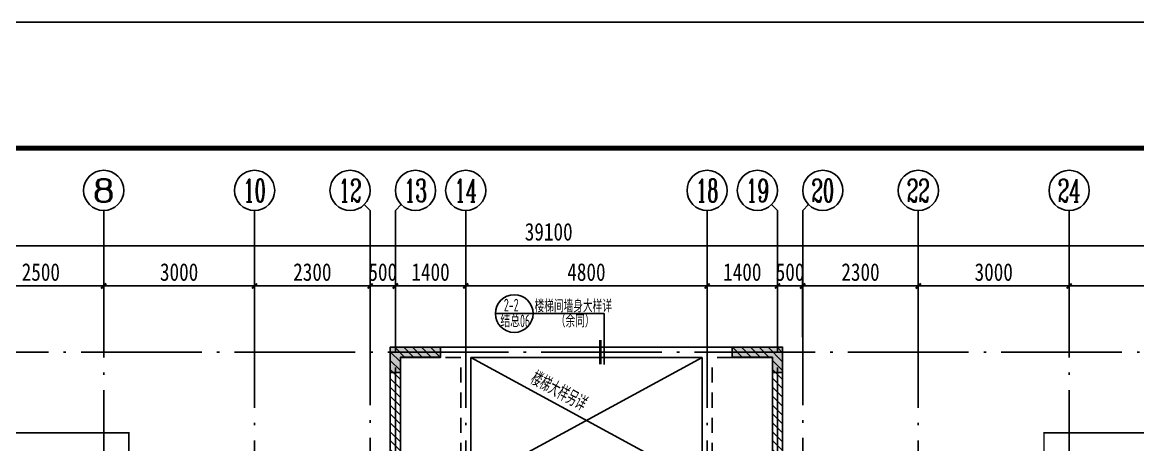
# Model space of a CAD drawing. Extents: x -144902 to 588294, y -160863 to 65494.
# Drawn here: x 546253 to 568434, y -9238 to -845 of the extents above; entities that cross this region are included whole.
import ezdxf
from ezdxf.enums import TextEntityAlignment as Align

# ---------------------------------------------------------------- set-up
doc = ezdxf.new("R2010")
doc.units = 0
doc.header["$LTSCALE"] = 100
doc.linetypes.add('3', pattern=[5, 3, -2])
doc.linetypes.add('ACAD_ISO04W100', pattern=[30.5, 24, -3, 0.5, -3])
doc.layers.get('0').update_dxf_attribs({"linetype": 'CONTINUOUS'})
doc.layers.get('Defpoints').update_dxf_attribs({"linetype": 'CONTINUOUS'})
for name, color, linetype in [('1508', 2, 'CONTINUOUS'), ('AXIS', 3, 'CONTINUOUS'), ('AXIS_TEXT', 7, 'CONTINUOUS'), ('DOTE', 253, 'ACAD_ISO04W100'), ('HATCH', 254, 'CONTINUOUS'), ('TEXT', 7, 'CONTINUOUS'), ('tk', 7, 'CONTINUOUS'), ('x线脚', 6, 'CONTINUOUS'), ('梁', 4, 'CONTINUOUS'), ('梁虚线', 134, '3'), ('砼墙', 3, 'CONTINUOUS'), ('索引', 7, 'CONTINUOUS'), ('零厚板', 7, 'CONTINUOUS')]:
    doc.layers.add(name, color=color, linetype=linetype)
doc.styles.add('_HZTXT', font='complex.shx', dxfattribs={"width": 0.7, "bigfont": 'tssdchn.shx'})
doc.styles.add('COMPLEX', font='COMPLEX')
doc.styles.add('DIM_FONT', font='SIMHEI.TTF', dxfattribs={"width": 0.8})
doc.styles.get("Standard").update_dxf_attribs({"font": 'tssdeng.shx', "width": 0.7, "bigfont": 'tssdchn.shx'})
doc.dimstyles.new('_TCH_ARCH&&100', dxfattribs={"dimtxt": 350, "dimasz": 100, "dimexe": 250, "dimexo": 300, "dimgap": 100, "dimtad": 1, "dimdec": 0, "dimzin": 0, "dimdsep": 46, "dimtxsty": 'DIM_FONT', "dimblk": 'ARCHTICK', "dimcen": 0.09, "dimclrt": 7, "dimazin": 2, "dimtfac": 1, "dimtdec": 0, "dimtix": 1, "dimtmove": 2, "dimatfit": 3, "dimfxl": 1, "dimtolj": 1, "dimtzin": 0, "dimarcsym": 0})
pattern_1 = [(135, (163394.02, 96408.73), (88.38835, 88.38835), [])]

# ---------------------------------------------------------------- blocks, each defined once
blk = doc.blocks.new('A1tk')
at = {"layer": 'tk', "color": 5}
blk.add_lwpolyline([(0, 0), (0, 59400), (84100, 59400), (84100, 0)], close=True, dxfattribs=at)
at = {"layer": 'tk', "const_width": 100}
blk.add_lwpolyline([(2500, 1000), (83100, 1000), (83100, 58400), (2500, 58400)], close=True, dxfattribs=at)
blk = doc.blocks.new('_ArchTick')
at = {"color": 0, "linetype": 'ByBlock', "const_width": 0.4}
blk.add_lwpolyline([(-0.5, -0.5), (0.5, 0.5)], dxfattribs=at)
blk = doc.blocks.new('*D1508')
at = {"layer": 'AXIS', "color": 0, "lineweight": -2}
for p, q in [((33961, 22375), (33961, 23643)), ((38361, 22375), (38361, 23643)), ((33961, 23393), (38361, 23393))]:
    blk.add_line(p, q, dxfattribs=at)
at = {"layer": 'Defpoints', "color": 0}
for p in [(38361, 23393), (33961, 22075), (38361, 22075)]:
    blk.add_point(p, dxfattribs=at)
at = {"layer": 'AXIS', "color": 0, "lineweight": -2, "xscale": 100, "yscale": 100, "zscale": 100, "rotation": 180}
blk.add_blockref('_ArchTick', (33961, 23393), dxfattribs=at)
at = {"layer": 'AXIS', "color": 0, "lineweight": -2, "xscale": 100, "yscale": 100, "zscale": 100}
blk.add_blockref('_ArchTick', (38361, 23393), dxfattribs=at)
at = {"layer": 'AXIS', "color": 7, "insert": (36161, 23668), "char_height": 350, "attachment_point": 5, "style": 'DIM_FONT'}
blk.add_mtext('\\A1;4400', dxfattribs=at)
blk = doc.blocks.new('*D1509')
at = {"layer": 'AXIS', "color": 0, "lineweight": -2}
for p, q in [((30961, 22375), (30961, 23643)), ((33961, 22375), (33961, 23643)), ((30961, 23393), (33961, 23393))]:
    blk.add_line(p, q, dxfattribs=at)
at = {"layer": 'Defpoints', "color": 0}
for p in [(33961, 23393), (30961, 22075), (33961, 22075)]:
    blk.add_point(p, dxfattribs=at)
at = {"layer": 'AXIS', "color": 0, "lineweight": -2, "xscale": 100, "yscale": 100, "zscale": 100, "rotation": 180}
blk.add_blockref('_ArchTick', (30961, 23393), dxfattribs=at)
at = {"layer": 'AXIS', "color": 0, "lineweight": -2, "xscale": 100, "yscale": 100, "zscale": 100}
blk.add_blockref('_ArchTick', (33961, 23393), dxfattribs=at)
at = {"layer": 'AXIS', "color": 7, "insert": (32461, 23668), "char_height": 350, "attachment_point": 5, "style": 'DIM_FONT'}
blk.add_mtext('\\A1;3000', dxfattribs=at)
blk = doc.blocks.new('*D1510')
at = {"layer": 'AXIS', "color": 0, "lineweight": -2}
for p, q in [((28661, 22375), (28661, 23643)), ((30961, 22375), (30961, 23643)), ((28661, 23393), (30961, 23393))]:
    blk.add_line(p, q, dxfattribs=at)
at = {"layer": 'Defpoints', "color": 0}
for p in [(30961, 23393), (28661, 22075), (30961, 22075)]:
    blk.add_point(p, dxfattribs=at)
at = {"layer": 'AXIS', "color": 0, "lineweight": -2, "xscale": 100, "yscale": 100, "zscale": 100, "rotation": 180}
blk.add_blockref('_ArchTick', (28661, 23393), dxfattribs=at)
at = {"layer": 'AXIS', "color": 0, "lineweight": -2, "xscale": 100, "yscale": 100, "zscale": 100}
blk.add_blockref('_ArchTick', (30961, 23393), dxfattribs=at)
at = {"layer": 'AXIS', "color": 7, "insert": (29811, 23668), "char_height": 350, "attachment_point": 5, "style": 'DIM_FONT'}
blk.add_mtext('\\A1;2300', dxfattribs=at)
blk = doc.blocks.new('*D1511')
at = {"layer": 'AXIS', "color": 0, "lineweight": -2}
for p, q in [((28161, 22375), (28161, 23643)), ((28661, 22375), (28661, 23643)), ((28161, 23393), (28061, 23393)), ((28161, 23393), (28661, 23393)), ((28661, 23393), (28761, 23393))]:
    blk.add_line(p, q, dxfattribs=at)
at = {"layer": 'Defpoints', "color": 0}
for p in [(28661, 23393), (28161, 22075), (28661, 22075)]:
    blk.add_point(p, dxfattribs=at)
at = {"layer": 'AXIS', "color": 0, "lineweight": -2, "xscale": 100, "yscale": 100, "zscale": 100}
blk.add_blockref('_ArchTick', (28161, 23393), dxfattribs=at)
at = {"layer": 'AXIS', "color": 0, "lineweight": -2, "xscale": 100, "yscale": 100, "zscale": 100, "rotation": 180}
blk.add_blockref('_ArchTick', (28661, 23393), dxfattribs=at)
at = {"layer": 'AXIS', "color": 7, "insert": (28411, 23668), "char_height": 350, "attachment_point": 5, "style": 'DIM_FONT'}
blk.add_mtext('\\A1;500', dxfattribs=at)
blk = doc.blocks.new('*D1512')
at = {"layer": 'AXIS', "color": 0, "lineweight": -2}
for p, q in [((26761, 22375), (26761, 23643)), ((28161, 22375), (28161, 23643)), ((26761, 23393), (28161, 23393))]:
    blk.add_line(p, q, dxfattribs=at)
at = {"layer": 'Defpoints', "color": 0}
for p in [(28161, 23393), (26761, 22075), (28161, 22075)]:
    blk.add_point(p, dxfattribs=at)
at = {"layer": 'AXIS', "color": 0, "lineweight": -2, "xscale": 100, "yscale": 100, "zscale": 100, "rotation": 180}
blk.add_blockref('_ArchTick', (26761, 23393), dxfattribs=at)
at = {"layer": 'AXIS', "color": 0, "lineweight": -2, "xscale": 100, "yscale": 100, "zscale": 100}
blk.add_blockref('_ArchTick', (28161, 23393), dxfattribs=at)
at = {"layer": 'AXIS', "color": 7, "insert": (27461, 23668), "char_height": 350, "attachment_point": 5, "style": 'DIM_FONT'}
blk.add_mtext('\\A1;1400', dxfattribs=at)
blk = doc.blocks.new('*D1513')
at = {"layer": 'AXIS', "color": 0, "lineweight": -2}
for p, q in [((21961, 22375), (21961, 23643)), ((26761, 22375), (26761, 23643)), ((21961, 23393), (26761, 23393))]:
    blk.add_line(p, q, dxfattribs=at)
at = {"layer": 'Defpoints', "color": 0}
for p in [(26761, 23393), (21961, 22075), (26761, 22075)]:
    blk.add_point(p, dxfattribs=at)
at = {"layer": 'AXIS', "color": 0, "lineweight": -2, "xscale": 100, "yscale": 100, "zscale": 100, "rotation": 180}
blk.add_blockref('_ArchTick', (21961, 23393), dxfattribs=at)
at = {"layer": 'AXIS', "color": 0, "lineweight": -2, "xscale": 100, "yscale": 100, "zscale": 100}
blk.add_blockref('_ArchTick', (26761, 23393), dxfattribs=at)
at = {"layer": 'AXIS', "color": 7, "insert": (24361, 23668), "char_height": 350, "attachment_point": 5, "style": 'DIM_FONT'}
blk.add_mtext('\\A1;4800', dxfattribs=at)
blk = doc.blocks.new('*D1514')
at = {"layer": 'AXIS', "color": 0, "lineweight": -2}
for p, q in [((20561, 22375), (20561, 23643)), ((21961, 22375), (21961, 23643)), ((20561, 23393), (21961, 23393))]:
    blk.add_line(p, q, dxfattribs=at)
at = {"layer": 'Defpoints', "color": 0}
for p in [(21961, 23393), (20561, 22075), (21961, 22075)]:
    blk.add_point(p, dxfattribs=at)
at = {"layer": 'AXIS', "color": 0, "lineweight": -2, "xscale": 100, "yscale": 100, "zscale": 100, "rotation": 180}
blk.add_blockref('_ArchTick', (20561, 23393), dxfattribs=at)
at = {"layer": 'AXIS', "color": 0, "lineweight": -2, "xscale": 100, "yscale": 100, "zscale": 100}
blk.add_blockref('_ArchTick', (21961, 23393), dxfattribs=at)
at = {"layer": 'AXIS', "color": 7, "insert": (21261, 23668), "char_height": 350, "attachment_point": 5, "style": 'DIM_FONT'}
blk.add_mtext('\\A1;1400', dxfattribs=at)
blk = doc.blocks.new('*D1515')
at = {"layer": 'AXIS', "color": 0, "lineweight": -2}
for p, q in [((20061, 22375), (20061, 23643)), ((20561, 22375), (20561, 23643)), ((20061, 23393), (19961, 23393)), ((20061, 23393), (20561, 23393)), ((20561, 23393), (20661, 23393))]:
    blk.add_line(p, q, dxfattribs=at)
at = {"layer": 'Defpoints', "color": 0}
for p in [(20561, 23393), (20061, 22075), (20561, 22075)]:
    blk.add_point(p, dxfattribs=at)
at = {"layer": 'AXIS', "color": 0, "lineweight": -2, "xscale": 100, "yscale": 100, "zscale": 100}
blk.add_blockref('_ArchTick', (20061, 23393), dxfattribs=at)
at = {"layer": 'AXIS', "color": 0, "lineweight": -2, "xscale": 100, "yscale": 100, "zscale": 100, "rotation": 180}
blk.add_blockref('_ArchTick', (20561, 23393), dxfattribs=at)
at = {"layer": 'AXIS', "color": 7, "insert": (20311, 23668), "char_height": 350, "attachment_point": 5, "style": 'DIM_FONT'}
blk.add_mtext('\\A1;500', dxfattribs=at)
blk = doc.blocks.new('*D1516')
at = {"layer": 'AXIS', "color": 0, "lineweight": -2}
for p, q in [((17761, 22375), (17761, 23643)), ((20061, 22375), (20061, 23643)), ((17761, 23393), (20061, 23393))]:
    blk.add_line(p, q, dxfattribs=at)
at = {"layer": 'Defpoints', "color": 0}
for p in [(20061, 23393), (17761, 22075), (20061, 22075)]:
    blk.add_point(p, dxfattribs=at)
at = {"layer": 'AXIS', "color": 0, "lineweight": -2, "xscale": 100, "yscale": 100, "zscale": 100, "rotation": 180}
blk.add_blockref('_ArchTick', (17761, 23393), dxfattribs=at)
at = {"layer": 'AXIS', "color": 0, "lineweight": -2, "xscale": 100, "yscale": 100, "zscale": 100}
blk.add_blockref('_ArchTick', (20061, 23393), dxfattribs=at)
at = {"layer": 'AXIS', "color": 7, "insert": (18911, 23668), "char_height": 350, "attachment_point": 5, "style": 'DIM_FONT'}
blk.add_mtext('\\A1;2300', dxfattribs=at)
blk = doc.blocks.new('*D1517')
at = {"layer": 'AXIS', "color": 0, "lineweight": -2}
for p, q in [((14761, 22375), (14761, 23643)), ((17761, 22375), (17761, 23643)), ((14761, 23393), (17761, 23393))]:
    blk.add_line(p, q, dxfattribs=at)
at = {"layer": 'Defpoints', "color": 0}
for p in [(17761, 23393), (14761, 22075), (17761, 22075)]:
    blk.add_point(p, dxfattribs=at)
at = {"layer": 'AXIS', "color": 0, "lineweight": -2, "xscale": 100, "yscale": 100, "zscale": 100, "rotation": 180}
blk.add_blockref('_ArchTick', (14761, 23393), dxfattribs=at)
at = {"layer": 'AXIS', "color": 0, "lineweight": -2, "xscale": 100, "yscale": 100, "zscale": 100}
blk.add_blockref('_ArchTick', (17761, 23393), dxfattribs=at)
at = {"layer": 'AXIS', "color": 7, "insert": (16261, 23668), "char_height": 350, "attachment_point": 5, "style": 'DIM_FONT'}
blk.add_mtext('\\A1;3000', dxfattribs=at)
blk = doc.blocks.new('*D1518')
at = {"layer": 'AXIS', "color": 0, "lineweight": -2}
for p, q in [((12261, 22375), (12261, 23643)), ((14761, 22375), (14761, 23643)), ((12261, 23393), (14761, 23393))]:
    blk.add_line(p, q, dxfattribs=at)
at = {"layer": 'Defpoints', "color": 0}
for p in [(14761, 23393), (12261, 22075), (14761, 22075)]:
    blk.add_point(p, dxfattribs=at)
at = {"layer": 'AXIS', "color": 0, "lineweight": -2, "xscale": 100, "yscale": 100, "zscale": 100, "rotation": 180}
blk.add_blockref('_ArchTick', (12261, 23393), dxfattribs=at)
at = {"layer": 'AXIS', "color": 0, "lineweight": -2, "xscale": 100, "yscale": 100, "zscale": 100}
blk.add_blockref('_ArchTick', (14761, 23393), dxfattribs=at)
at = {"layer": 'AXIS', "color": 7, "insert": (13511, 23668), "char_height": 350, "attachment_point": 5, "style": 'DIM_FONT'}
blk.add_mtext('\\A1;2500', dxfattribs=at)
blk = doc.blocks.new('*D1524')
at = {"layer": 'AXIS', "color": 0, "lineweight": -2}
for p, q in [((4061, 22375), (4061, 24443)), ((43161, 22375), (43161, 24443)), ((4061, 24193), (43161, 24193))]:
    blk.add_line(p, q, dxfattribs=at)
at = {"layer": 'Defpoints', "color": 0}
for p in [(43161, 24193), (4061, 22075), (43161, 22075)]:
    blk.add_point(p, dxfattribs=at)
at = {"layer": 'AXIS', "color": 0, "lineweight": -2, "xscale": 100, "yscale": 100, "zscale": 100, "rotation": 180}
blk.add_blockref('_ArchTick', (4061, 24193), dxfattribs=at)
at = {"layer": 'AXIS', "color": 0, "lineweight": -2, "xscale": 100, "yscale": 100, "zscale": 100}
blk.add_blockref('_ArchTick', (43161, 24193), dxfattribs=at)
at = {"layer": 'AXIS', "color": 7, "insert": (23611, 24468), "char_height": 350, "attachment_point": 5, "style": 'DIM_FONT'}
blk.add_mtext('\\A1;39100', dxfattribs=at)
blk = doc.blocks.new('_AXISO')
blk.add_circle((0, 0), 0.5)
at = {"layer": 'AXIS_TEXT', "style": 'COMPLEX', "width": 1.041667}
blk.add_attdef('A', text='', height=0.56, dxfattribs=at).set_placement((-0.25, -0.28), (0.25, -0.28), align=Align.FIT)
blk = doc.blocks.new('2012120317320496')
at = {"layer": 'HATCH'}
for points in [[(2000, 16100), (1200, 16100), (1200, 15800), (1000, 15800), (1000, 16300), (2000, 16300)], [(7800, 16300), (8800, 16300), (8800, 15800), (8600, 15800), (8600, 16100), (7800, 16100)], [(1200, 13200), (1200, 13600), (500, 13600), (500, 13200)], [(2600, 13100), (2600, 13400), (2900, 13400), (2900, 13600), (2400, 13600), (2400, 13100)], [(7400, 13100), (7400, 13600), (6900, 13600), (6900, 13400), (7200, 13400), (7200, 13100)], [(9300, 13200), (9300, 13600), (8600, 13600), (8600, 13200)], [(700, 8800), (700, 9100), (500, 9100), (500, 8800)], [(2800, 8800), (2800, 9100), (2400, 9100), (2400, 8800)], [(7600, 8800), (7600, 9100), (7200, 9100), (7200, 8800)], [(9300, 8800), (9300, 9100), (9100, 9100), (9100, 8800)], [(700, 6300), (700, 5900), (200, 5900), (200, 5700), (0, 5700), (0, 6100), (500, 6100), (500, 6300)], [(9300, 6300), (9300, 6100), (9800, 6100), (9800, 5700), (9600, 5700), (9600, 5900), (9100, 5900), (9100, 6300)], [(0, -100), (0, 700), (950, 700), (950, 500), (200, 500), (200, -100)], [(9600, -100), (9600, 500), (8850, 500), (8850, 700), (9800, 700), (9800, -100)]]:
    blk.add_hatch(color=256, dxfattribs=at).paths.add_polyline_path(points)
at = {"layer": '砼墙', "elevation": 0}
for points in [[(2000, 16100), (1200, 16100), (1200, 15800), (1000, 15800), (1000, 16300), (2000, 16300)], [(7800, 16300), (8800, 16300), (8800, 15800), (8600, 15800), (8600, 16100), (7800, 16100)], [(1200, 13200), (1200, 13600), (500, 13600), (500, 13200)], [(2600, 13100), (2600, 13400), (2900, 13400), (2900, 13600), (2400, 13600), (2400, 13100)], [(7400, 13100), (7400, 13600), (6900, 13600), (6900, 13400), (7200, 13400), (7200, 13100)], [(9300, 13200), (9300, 13600), (8600, 13600), (8600, 13200)], [(700, 8800), (700, 9100), (500, 9100), (500, 8800)], [(2800, 8800), (2800, 9100), (2400, 9100), (2400, 8800)], [(7600, 8800), (7600, 9100), (7200, 9100), (7200, 8800)], [(9300, 8800), (9300, 9100), (9100, 9100), (9100, 8800)], [(700, 6300), (700, 5900), (200, 5900), (200, 5700), (0, 5700), (0, 6100), (500, 6100), (500, 6300)], [(9300, 6300), (9300, 6100), (9800, 6100), (9800, 5700), (9600, 5700), (9600, 5900), (9100, 5900), (9100, 6300)], [(0, -100), (0, 700), (950, 700), (950, 500), (200, 500), (200, -100)], [(9600, -100), (9600, 500), (8850, 500), (8850, 700), (9800, 700), (9800, -100)]]:
    blk.add_lwpolyline(points, close=True, dxfattribs=at)
blk = doc.blocks.new('2012122620434072')
at = {"layer": 'HATCH'}
h = blk.add_hatch(dxfattribs=at)
h.set_pattern_fill('ANSI31', color=256, scale=1000, style=0)
h.set_pattern_definition(pattern_1)
h.paths.add_polyline_path([(20661.4, 21975), (20661.4, 19075), (19961.4, 19075), (19961.4, 19475), (20461.4, 19475), (20461.4, 22175), (21461.4, 22175), (21461.4, 21975)])
h = blk.add_hatch(dxfattribs=at)
h.set_pattern_fill('ANSI31', color=256, scale=1000, style=0)
h.set_pattern_definition(pattern_1)
h.paths.add_polyline_path([(28261.4, 22175), (28261.4, 19475), (28761.4, 19475), (28761.4, 19075), (28061.4, 19075), (28061.4, 21975), (27261.4, 21975), (27261.4, 22175)])
at = {"layer": 'AXIS'}
for p, q in [((14761.4, 22075, 0), (14761.4, 24892.7, 0)), ((17761.4, 22075, 0), (17761.4, 24892.7, 0)), ((19944.2, 25009.8, 0), (20061.4, 24892.7, 0)), ((20061.4, 22075, 0), (20061.4, 24892.7, 0)), ((20678.5, 25009.8, 0), (20561.4, 24892.7, 0)), ((20561.4, 22075, 0), (20561.4, 24892.7, 0)), ((21961.4, 22075, 0), (21961.4, 24892.7, 0)), ((26761.4, 22075, 0), (26761.4, 24892.7, 0)), ((28044.2, 25009.8, 0), (28161.4, 24892.7, 0)), ((28161.4, 22075, 0), (28161.4, 24892.7, 0)), ((28778.5, 25009.8, 0), (28661.4, 24892.7, 0)), ((28661.4, 22075, 0), (28661.4, 24892.7, 0)), ((30961.4, 22075, 0), (30961.4, 24892.7, 0)), ((33961.4, 22075, 0), (33961.4, 24892.7, 0))]:
    blk.add_line(p, q, dxfattribs=at)
at = {"layer": 'DOTE'}
for p, q in [((14761.4, 3675, 0), (14761.4, 23075, 0)), ((17761.4, 14875, 0), (17761.4, 23075, 0)), ((20061.4, 11875, 0), (20061.4, 23075, 0)), ((20561.4, 19375, 0), (20561.4, 23075, 0)), ((21961.4, 14875, 0), (21961.4, 23075, 0)), ((26761.4, 14875, 0), (26761.4, 23075, 0)), ((28161.4, 19375, 0), (28161.4, 23075, 0)), ((28661.4, 11875, 0), (28661.4, 23075, 0)), ((30961.4, 14875, 0), (30961.4, 23075, 0)), ((33961.4, 3675, 0), (33961.4, 23075, 0)), ((44161.4, 22075, 0), (3061.4, 22075, 0))]:
    blk.add_line(p, q, dxfattribs=at)
at = {"layer": '梁'}
for p, q in [((21961.4, 22175), (21461.4, 22175)), ((26761.4, 22175), (21961.4, 22175)), ((22061.4, 19475), (22061.4, 21975)), ((26661.4, 21975), (22061.4, 21975)), ((26661.4, 19475), (26661.4, 21975)), ((27261.4, 22175), (26761.4, 22175))]:
    blk.add_line(p, q, dxfattribs=at)
at = {"layer": '梁虚线'}
for p, q in [((21861.4, 21975), (21461.4, 21975)), ((21861.4, 19475), (21861.4, 21975)), ((26861.4, 19475), (26861.4, 21975)), ((27261.4, 21975), (26861.4, 21975))]:
    blk.add_line(p, q, dxfattribs=at)
at = {"layer": '砼墙'}
for points in [[(20661.4, 21975), (20661.4, 19075), (19961.4, 19075), (19961.4, 19475), (20461.4, 19475), (20461.4, 22175), (21461.4, 22175), (21461.4, 21975)], [(28261.4, 22175), (28261.4, 19475), (28761.4, 19475), (28761.4, 19075), (28061.4, 19075), (28061.4, 21975), (27261.4, 21975), (27261.4, 22175)]]:
    blk.add_lwpolyline(points, close=True, dxfattribs=at)
at = {"layer": '零厚板'}
for p, q in [((26661.4, 21975), (22061.4, 19475)), ((22061.4, 21975), (26661.4, 19475))]:
    blk.add_line(p, q, dxfattribs=at)
at = {"layer": 'AXIS'}
ref = blk.add_blockref('_AXISO', (14761.4, 25292.7, 0), dxfattribs=dict(at, xscale=800, yscale=800, zscale=800))
ref.add_attrib('A', '8', dxfattribs={"layer": 'AXIS_TEXT', "height": 452.5, "style": '_HZTXT', "width": 1.5}).set_placement((14535.1, 25066.4, 0), (14987.6, 25066.4, 0), align=Align.FIT)
ref = blk.add_blockref('_AXISO', (17761.4, 25292.7, 0), dxfattribs=dict(at, xscale=800, yscale=800, zscale=800))
ref.add_attrib('A', '10', dxfattribs={"layer": 'AXIS_TEXT', "height": 452.55, "style": '_HZTXT', "width": 0.724138}).set_placement((17535.1, 25066.4, 0), (17987.6, 25066.4, 0), align=Align.FIT)
ref = blk.add_blockref('_AXISO', (19661.4, 25292.7, 0), dxfattribs=dict(at, xscale=800, yscale=800, zscale=800))
ref.add_attrib('A', '12', dxfattribs={"layer": 'AXIS_TEXT', "height": 452.55, "style": '_HZTXT', "width": 0.724138}).set_placement((19435.1, 25066.4, 0), (19887.6, 25066.4, 0), align=Align.FIT)
ref = blk.add_blockref('_AXISO', (20961.4, 25292.7, 0), dxfattribs=dict(at, xscale=800, yscale=800, zscale=800))
ref.add_attrib('A', '13', dxfattribs={"layer": 'AXIS_TEXT', "height": 452.55, "style": '_HZTXT', "width": 0.724138}).set_placement((20735.1, 25066.4, 0), (21187.6, 25066.4, 0), align=Align.FIT)
ref = blk.add_blockref('_AXISO', (21961.4, 25292.7, 0), dxfattribs=dict(at, xscale=800, yscale=800, zscale=800))
ref.add_attrib('A', '14', dxfattribs={"layer": 'AXIS_TEXT', "height": 452.55, "style": '_HZTXT', "width": 0.677419}).set_placement((21735.1, 25066.4, 0), (22187.6, 25066.4, 0), align=Align.FIT)
ref = blk.add_blockref('_AXISO', (26761.4, 25292.7, 0), dxfattribs=dict(at, xscale=800, yscale=800, zscale=800))
ref.add_attrib('A', '18', dxfattribs={"layer": 'AXIS_TEXT', "height": 452.55, "style": '_HZTXT', "width": 0.724138}).set_placement((26535.1, 25066.4, 0), (26987.6, 25066.4, 0), align=Align.FIT)
ref = blk.add_blockref('_AXISO', (27761.4, 25292.7, 0), dxfattribs=dict(at, xscale=800, yscale=800, zscale=800))
ref.add_attrib('A', '19', dxfattribs={"layer": 'AXIS_TEXT', "height": 452.55, "style": '_HZTXT', "width": 0.724138}).set_placement((27535.1, 25066.4, 0), (27987.6, 25066.4, 0), align=Align.FIT)
ref = blk.add_blockref('_AXISO', (29061.4, 25292.7, 0), dxfattribs=dict(at, xscale=800, yscale=800, zscale=800))
ref.add_attrib('A', '20', dxfattribs={"layer": 'AXIS_TEXT', "height": 452.55, "style": '_HZTXT', "width": 0.617647}).set_placement((28835.1, 25066.4, 0), (29287.6, 25066.4, 0), align=Align.FIT)
ref = blk.add_blockref('_AXISO', (30961.4, 25292.7, 0), dxfattribs=dict(at, xscale=800, yscale=800, zscale=800))
ref.add_attrib('A', '22', dxfattribs={"layer": 'AXIS_TEXT', "height": 452.55, "style": '_HZTXT', "width": 0.617647}).set_placement((30735.1, 25066.4, 0), (31187.6, 25066.4, 0), align=Align.FIT)
ref = blk.add_blockref('_AXISO', (33961.4, 25292.7, 0), dxfattribs=dict(at, xscale=800, yscale=800, zscale=800))
ref.add_attrib('A', '24', dxfattribs={"layer": 'AXIS_TEXT', "height": 452.55, "style": '_HZTXT', "width": 0.583333}).set_placement((33735.1, 25066.4, 0), (34187.6, 25066.4, 0), align=Align.FIT)
at = {"layer": '砼墙', "xscale": -1}
blk.add_blockref('2012120317320496', (29261.4, 5875.4, 0), dxfattribs=at)
at = {"layer": 'TEXT', "width": 0.7}
blk.add_text('楼梯大样另详', height=300, rotation=331.47698, dxfattribs=at).set_placement((23218.8, 21460.9))
at = {"layer": 'AXIS'}
for p1, p2, distance, picture, middle in [((4061.4, 22075, 0), (43161.4, 22075, 0), 2117.7, '*D1524', (23611.4, 24467.7, 0)), ((12261.4, 22075, 0), (14761.4, 22075, 0), 1317.7, '*D1518', (13511.4, 23667.7, 0)), ((14761.4, 22075, 0), (17761.4, 22075, 0), 1317.7, '*D1517', (16261.4, 23667.7, 0)), ((17761.4, 22075, 0), (20061.4, 22075, 0), 1317.7, '*D1516', (18911.4, 23667.7, 0)), ((20061.4, 22075, 0), (20561.4, 22075, 0), 1317.7, '*D1515', (20311.4, 23667.7, 0)), ((20561.4, 22075, 0), (21961.4, 22075, 0), 1317.7, '*D1514', (21261.4, 23667.7, 0)), ((21961.4, 22075, 0), (26761.4, 22075, 0), 1317.7, '*D1513', (24361.4, 23667.7, 0)), ((26761.4, 22075, 0), (28161.4, 22075, 0), 1317.7, '*D1512', (27461.4, 23667.7, 0)), ((28161.4, 22075, 0), (28661.4, 22075, 0), 1317.7, '*D1511', (28411.4, 23667.7, 0)), ((28661.4, 22075, 0), (30961.4, 22075, 0), 1317.7, '*D1510', (29811.4, 23667.7, 0)), ((30961.4, 22075, 0), (33961.4, 22075, 0), 1317.7, '*D1509', (32461.4, 23667.7, 0)), ((33961.4, 22075, 0), (38361.4, 22075, 0), 1317.7, '*D1508', (36161.4, 23667.7, 0))]:
    dim = blk.add_aligned_dim(p1=p1, p2=p2, distance=distance, dimstyle='_TCH_ARCH&&100', dxfattribs=at)
    dim.commit()
    dim.dimension.update_dxf_attribs({"geometry": picture, "text_midpoint": middle})

msp = doc.modelspace()

# ---------------------------------------------------------------- linework, layer by layer
at = {"color": 6}
msp.add_circle((556035.114, -6632.096, 0.088), 375, dxfattribs=at)
at = {"layer": 'x线脚', "const_width": 30, "elevation": 0}
msp.add_lwpolyline([(544771.128, -9002.006), (548371.128, -9002.007), (548371.128, -9602.167), (553571.128, -9602.169), (553571.124, -7302.17), (561371.129, -7302.173), (561371.128, -9602.173), (566571.128, -9602.175), (566571.107, -9002.02), (570171.107, -9002.021)], dxfattribs=at)
at = {"layer": '索引', "color": 6, "ltscale": 5}
for p, q in [((557820.804, -6632.097, 0.088), (555660.114, -6632.096, 0.088)), ((557820.804, -7641.701, 0.088), (557820.804, -6632.097, 0.088))]:
    msp.add_line(p, q, dxfattribs=at)
at = {"layer": '索引', "color": 6, "ltscale": 5, "const_width": 50, "elevation": 0}
msp.add_lwpolyline([(557745.727, -7155.501), (557745.724, -7640.32)], dxfattribs=at)

# ---------------------------------------------------------------- block references
at = {"layer": '1508', "rotation": 270}
msp.add_blockref('A1tk', (528894.134, -844.592), dxfattribs=at)
at = {"layer": 'AXIS'}
msp.add_blockref('2012122620434072', (533109.766, -29477.164), dxfattribs=at)

# ---------------------------------------------------------------- texts
at = {"layer": '索引', "color": 6, "ltscale": 5}
for s, width, p in [('2-2', 0.6, (555829.442, -6588.093, 0.088)), ('楼梯间墙身大样详', 0.7, (556439.671, -6608.369, 0.088)), ('结总06', 0.6, (555760.189, -6903.932, 0.088)), ('（余同）', 0.7, (556862.28, -6904.475, 0.088))]:
    msp.add_text(s, height=250, rotation=359.99998, dxfattribs=dict(at, width=width)).set_placement(p)

doc.saveas('drawing.dxf')
